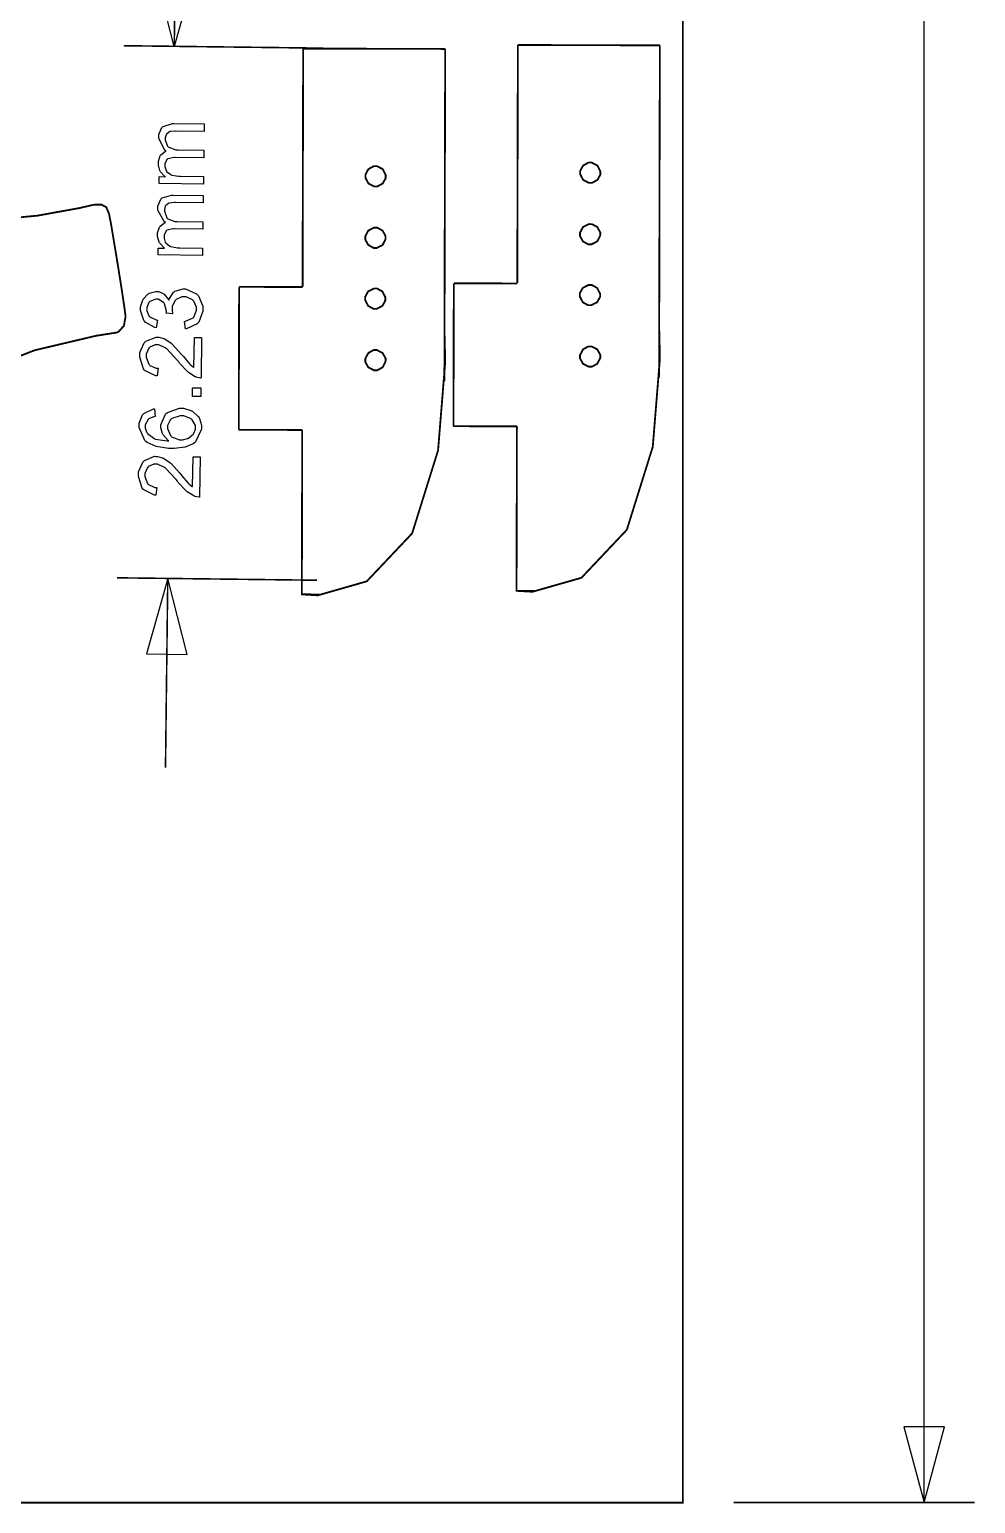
# Model space of a CAD drawing. Extents: x 1.04 to 7.6, y 1.38 to 10.43.
# Drawn here: x 5.767 to 7.603, y 1.804 to 4.665 of the extents above; entities that cross this region are included whole.
import ezdxf

# ---------------------------------------------------------------- set-up
doc = ezdxf.new("R2010")
doc.units = 0
doc.layers.get('0').update_dxf_attribs({"linetype": 'CONTINUOUS'})

msp = doc.modelspace()

# ---------------------------------------------------------------- linework, layer by layer
at = {"color": 250, "const_width": 0.00354}
msp.add_lwpolyline([(1.32633, 1.80599), (7.035, 1.80599), (7.035, 8.69575), (1.32633, 8.69575), (1.32633, 1.80599)], close=True, dxfattribs=at)
at = {"color": 142, "const_width": 0.003}
for points in [[(6.04796, 4.63183), (6.0524, 4.99924)], [(7.5031, 4.81543), (7.5031, 1.80599)], [(6.3374, 4.62831), (5.94954, 4.63303)], [(6.32487, 3.59581), (5.93696, 3.60053)], [(6.03093, 3.23193), (6.03538, 3.59933)], [(7.1334, 1.80599), (7.60151, 1.80599)]]:
    msp.add_lwpolyline(points, dxfattribs=at)
at = {"color": 142}
for points in [[(6.08908, 4.77832), (6.04796, 4.63183), (6.01036, 4.77929), (6.08908, 4.77832)], [(6.10444, 4.36464), (6.0185, 4.36572), (6.0185, 4.37896), (6.03065, 4.37875), (6.02968, 4.37944), (6.02132, 4.38851), (6.02067, 4.3896), (6.02007, 4.39074), (6.01719, 4.40132), (6.01719, 4.40479), (6.01719, 4.40869), (6.02067, 4.41943), (6.02132, 4.42042), (6.02197, 4.42144), (6.03119, 4.4285), (6.03239, 4.42888), (6.02994, 4.43067), (6.01779, 4.45301), (6.01785, 4.45578), (6.01785, 4.46067), (6.02382, 4.47424), (6.02501, 4.47532), (6.02621, 4.47646), (6.04449, 4.48188), (6.04693, 4.48182), (6.10596, 4.48118), (6.10574, 4.46664), (6.05171, 4.46729), (6.05024, 4.46733), (6.03976, 4.46625), (6.03911, 4.46599), (6.03847, 4.46582), (6.03304, 4.46158), (6.03261, 4.46099), (6.03222, 4.46035), (6.03043, 4.45415), (6.03043, 4.4521), (6.03039, 4.45063), (6.0351, 4.4381), (6.03608, 4.43712), (6.03711, 4.43614), (6.05078, 4.43083), (6.05539, 4.43083), (6.10531, 4.43018), (6.10508, 4.41564), (6.04932, 4.41629), (6.04769, 4.41635), (6.03543, 4.41363), (6.03456, 4.41303), (6.03375, 4.41243), (6.02979, 4.40414), (6.02979, 4.40132), (6.02979, 4.39849), (6.03207, 4.3909), (6.03261, 4.39003), (6.03315, 4.38917), (6.04113, 4.38286), (6.04215, 4.38243), (6.04318, 4.382), (6.05588, 4.37983), (6.06017, 4.37983), (6.10465, 4.37918), (6.10444, 4.36464)], [(6.10281, 4.22586), (6.01687, 4.22694), (6.01687, 4.24018), (6.02903, 4.23996), (6.02806, 4.24067), (6.01969, 4.24972), (6.01904, 4.25082), (6.01844, 4.25196), (6.01557, 4.26253), (6.01557, 4.266), (6.01557, 4.26992), (6.01904, 4.28065), (6.01969, 4.28163), (6.02035, 4.28267), (6.02957, 4.28971), (6.03076, 4.2901), (6.02832, 4.29189), (6.01617, 4.31424), (6.01622, 4.317), (6.01622, 4.32189), (6.02219, 4.33544), (6.02339, 4.33654), (6.02458, 4.33768), (6.04286, 4.3431), (6.04531, 4.34304), (6.10433, 4.34239), (6.10411, 4.32785), (6.05007, 4.3285), (6.04861, 4.32856), (6.03814, 4.32747), (6.03749, 4.32721), (6.03683, 4.32704), (6.03142, 4.32281), (6.03097, 4.32221), (6.0306, 4.32156), (6.02881, 4.31538), (6.02881, 4.31332), (6.02875, 4.31185), (6.03347, 4.29932), (6.03444, 4.29835), (6.03549, 4.29736), (6.04915, 4.29204), (6.05376, 4.29204), (6.10368, 4.29139), (6.10346, 4.27686), (6.04769, 4.27751), (6.04606, 4.27756), (6.03381, 4.27485), (6.03293, 4.27425), (6.03212, 4.27365), (6.02815, 4.26536), (6.02815, 4.26253), (6.02815, 4.25971), (6.03043, 4.25211), (6.03097, 4.25125), (6.03153, 4.25038), (6.0395, 4.24408), (6.04053, 4.24365), (6.04156, 4.24322), (6.05425, 4.24104), (6.05854, 4.24106), (6.10303, 4.2404), (6.10281, 4.22586)], [(6.0695, 4.0835), (6.06776, 4.09804), (6.06982, 4.09842), (6.0849, 4.10531), (6.08578, 4.10628), (6.08669, 4.10732), (6.09136, 4.11957), (6.09142, 4.12104), (6.09142, 4.12543), (6.08583, 4.13743), (6.08469, 4.13861), (6.0835, 4.13976), (6.07101, 4.14578), (6.06689, 4.14578), (6.06278, 4.14578), (6.05149, 4.1404), (6.0504, 4.13926), (6.04926, 4.13824), (6.04368, 4.12668), (6.04368, 4.12278), (6.04368, 4.12022), (6.04486, 4.11356), (6.04519, 4.11258), (6.03239, 4.11431), (6.03244, 4.11453), (6.03261, 4.11615), (6.03261, 4.11669), (6.03267, 4.11822), (6.02881, 4.13217), (6.02806, 4.1334), (6.02724, 4.13471), (6.01676, 4.141), (6.01329, 4.141), (6.01193, 4.14106), (6.00076, 4.13672), (5.99983, 4.13579), (5.99892, 4.13493), (5.99442, 4.12517), (5.99442, 4.1219), (5.99436, 4.1205), (5.99875, 4.10872), (5.99962, 4.10781), (6.00054, 4.10682), (6.01389, 4.10047), (6.01568, 4.10021), (6.01264, 4.08567), (6.01025, 4.08615), (5.9916, 4.09663), (5.99029, 4.09825), (5.98899, 4.09983), (5.98242, 4.11951), (5.98247, 4.1219), (5.98247, 4.12631), (5.98628, 4.13818), (5.98703, 4.13949), (5.98774, 4.1409), (5.99696, 4.15115), (5.9981, 4.15186), (5.9994, 4.15256), (6.01237, 4.15603), (6.01372, 4.15597), (6.01714, 4.15597), (6.02642, 4.1524), (6.0274, 4.15164), (6.02849, 4.15099), (6.03678, 4.14085), (6.03738, 4.13949), (6.03782, 4.14122), (6.04644, 4.15468), (6.04779, 4.15554), (6.04904, 4.15653), (6.06494, 4.16124), (6.06689, 4.16119), (6.0695, 4.16114), (6.09136, 4.15153), (6.09315, 4.14968), (6.09489, 4.14774), (6.10357, 4.12756), (6.10357, 4.12082), (6.10351, 4.11822), (6.09543, 4.09651), (6.09381, 4.09478), (6.09224, 4.09315), (6.072, 4.08371), (6.0695, 4.0835)], [(6.08708, 4.06706), (6.10097, 4.06685), (6.09988, 3.98828), (6.09901, 3.98822), (6.0905, 3.98986), (6.08968, 3.99024), (6.08843, 3.99078), (6.07557, 3.99903), (6.07428, 4.00022), (6.07297, 4.00131), (6.05832, 4.01719), (6.05669, 4.01932), (6.0541, 4.02251), (6.03342, 4.04465), (6.03196, 4.04579), (6.03039, 4.04693), (6.01833, 4.05274), (6.01438, 4.05274), (6.01074, 4.05274), (6.00082, 4.0479), (5.99983, 4.04688), (5.99875, 4.04585), (5.99354, 4.03446), (5.99354, 4.0306), (5.99349, 4.02886), (5.99858, 4.01492), (5.99962, 4.01389), (6.0006, 4.01281), (6.01269, 4.00717), (6.01676, 4.00717), (6.01503, 3.99219), (6.01232, 3.99251), (5.99132, 4.00244), (5.98986, 4.00412), (5.98844, 4.00581), (5.98133, 4.02843), (5.98139, 4.03125), (5.98139, 4.03792), (5.98958, 4.05637), (5.99115, 4.05794), (5.99278, 4.05963), (6.01253, 4.06776), (6.01481, 4.06771), (6.01828, 4.06771), (6.02761, 4.065), (6.02869, 4.06446), (6.02989, 4.06401), (6.04194, 4.05588), (6.04324, 4.05469), (6.04449, 4.05354), (6.06164, 4.03478), (6.06386, 4.03212), (6.0656, 4.02994), (6.07775, 4.01563), (6.0784, 4.01497), (6.0791, 4.01438), (6.08561, 4.00928), (6.08621, 4.0089), (6.08708, 4.06706)], [(6.09956, 3.95221), (6.08306, 3.95242), (6.08328, 3.96913), (6.09978, 3.96892), (6.09956, 3.95221)], [(6.00971, 3.92839), (6.01079, 3.91385), (6.00933, 3.91357), (5.99886, 3.90924), (5.99821, 3.90864), (5.99713, 3.90767), (5.99169, 3.89735), (5.99169, 3.89388), (5.99169, 3.89085), (5.99479, 3.8826), (5.99539, 3.88172), (5.99625, 3.88053), (6.00836, 3.87121), (6.00993, 3.87044), (6.0115, 3.86979), (6.03435, 3.86615), (6.03728, 3.8661), (6.03592, 3.86697), (6.02621, 3.87782), (6.02556, 3.87912), (6.0249, 3.88043), (6.02186, 3.8915), (6.02186, 3.89518), (6.02192, 3.89762), (6.03114, 3.91818), (6.03293, 3.91992), (6.03478, 3.92156), (6.05789, 3.92974), (6.06071, 3.92969), (6.06592, 3.92969), (6.07997, 3.92546), (6.08154, 3.92469), (6.08311, 3.92389), (6.09521, 3.91265), (6.09608, 3.91124), (6.09694, 3.90983), (6.10086, 3.8966), (6.10086, 3.89214), (6.10081, 3.88911), (6.08931, 3.86447), (6.08697, 3.86263), (6.08475, 3.86074), (6.06912, 3.85417), (6.04779, 3.85151), (6.04269, 3.85157), (6.03694, 3.85167), (6.01313, 3.85531), (5.99561, 3.8629), (5.993, 3.86501), (5.99078, 3.86692), (5.97971, 3.89204), (5.97976, 3.89518), (5.97976, 3.90088), (5.98654, 3.9165), (5.98779, 3.91797), (5.98921, 3.91943), (6.00743, 3.92811), (6.00971, 3.92839)], [(6.06006, 3.86806), (6.06369, 3.86806), (6.0734, 3.87061), (6.0746, 3.8711), (6.07579, 3.87158), (6.08447, 3.87901), (6.08501, 3.87999), (6.08567, 3.88092), (6.08892, 3.88921), (6.08892, 3.89193), (6.08892, 3.89594), (6.08296, 3.9069), (6.08176, 3.90799), (6.08051, 3.90907), (6.06629, 3.91471), (6.06158, 3.91471), (6.05951, 3.91476), (6.0434, 3.9095), (6.04226, 3.90842), (6.04096, 3.90744), (6.03489, 3.896), (6.03489, 3.89214), (6.03483, 3.89051), (6.04058, 3.87642), (6.04183, 3.87522), (6.04292, 3.87408), (6.05817, 3.86811), (6.06006, 3.86806)], [(6.08436, 3.83556), (6.09825, 3.83535), (6.09717, 3.75678), (6.09631, 3.75672), (6.08778, 3.75836), (6.08697, 3.75874), (6.08572, 3.75928), (6.07286, 3.76753), (6.07156, 3.76872), (6.07026, 3.76981), (6.05561, 3.78569), (6.05399, 3.78782), (6.05138, 3.79101), (6.03071, 3.81315), (6.02924, 3.81429), (6.02767, 3.81543), (6.01563, 3.82124), (6.01167, 3.82124), (6.00803, 3.82124), (5.9981, 3.8164), (5.99713, 3.81538), (5.99604, 3.81435), (5.99083, 3.80296), (5.99083, 3.7991), (5.99078, 3.79736), (5.99588, 3.78342), (5.9969, 3.78239), (5.99789, 3.78131), (6.00999, 3.77567), (6.01406, 3.77567), (6.01232, 3.76069), (6.0096, 3.76101), (5.98861, 3.77094), (5.98714, 3.77262), (5.98574, 3.77431), (5.97863, 3.79693), (5.97868, 3.79975), (5.97868, 3.80643), (5.98687, 3.82487), (5.98844, 3.82644), (5.99007, 3.82813), (6.00982, 3.83626), (6.0121, 3.83621), (6.01557, 3.83621), (6.0249, 3.8335), (6.02599, 3.83296), (6.02718, 3.83251), (6.03922, 3.82439), (6.04053, 3.82319), (6.04178, 3.82206), (6.05892, 3.80328), (6.06114, 3.80062), (6.06288, 3.79844), (6.07503, 3.78413), (6.07568, 3.78347), (6.07639, 3.78288), (6.0829, 3.77778), (6.0835, 3.7774), (6.08436, 3.83556)], [(6.07297, 3.45188), (6.03538, 3.59933), (5.99425, 3.45285), (6.07297, 3.45188)], [(7.46371, 1.95296), (7.5031, 1.80599), (7.54249, 1.95296), (7.46371, 1.95296)]]:
    msp.add_lwpolyline(points, close=True, dxfattribs=at)
at = {"color": 240, "const_width": 0.00354}
for points in [[(6.71371, 4.17258), (6.71371, 4.17258), (6.71371, 4.19243), (6.71386, 4.24474), (6.71403, 4.31874), (6.71425, 4.40349), (6.71446, 4.48828), (6.71463, 4.56222), (6.71479, 4.61458), (6.71485, 4.63439), (6.71485, 4.63439)], [(6.71457, 4.63439), (6.71457, 4.63439), (6.75765, 4.63433), (6.85249, 4.63406), (6.94732, 4.63385), (6.99046, 4.63374), (6.99046, 4.63374)], [(6.99046, 4.63374), (6.99046, 4.63374), (6.99035, 4.60607), (6.99018, 4.5331), (6.9899, 4.4299), (6.98964, 4.31158), (6.98936, 4.19331), (6.9891, 4.09011), (6.98893, 4.01714), (6.98888, 3.98942), (6.98888, 3.98942)], [(6.29704, 4.16564), (6.29704, 4.16564), (6.29704, 4.18549), (6.29719, 4.23779), (6.29736, 4.31179), (6.29758, 4.39654), (6.29779, 4.48133), (6.29796, 4.55528), (6.29812, 4.60764), (6.29818, 4.62744), (6.29818, 4.62744)], [(6.2979, 4.62744), (6.2979, 4.62744), (6.34099, 4.62739), (6.43582, 4.62711), (6.53065, 4.6269), (6.57379, 4.62679), (6.57379, 4.62679)], [(6.57379, 4.62679), (6.57379, 4.62679), (6.57368, 4.59912), (6.57351, 4.52615), (6.57324, 4.42296), (6.57297, 4.30464), (6.57269, 4.18636), (6.57243, 4.08317), (6.57226, 4.01019), (6.57221, 3.98247), (6.57221, 3.98247)], [(5.89057, 4.32417), (5.86367, 4.31793), (5.78207, 4.30322), (5.69081, 4.29465), (5.61675, 4.29856), (5.55985, 4.31494), (5.52013, 4.34369), (5.49767, 4.38493), (5.49235, 4.43864), (5.49968, 4.48867), (5.50424, 4.50472)], [(5.89057, 4.32417), (5.89458, 4.3246), (5.90685, 4.32454), (5.91613, 4.31961), (5.92144, 4.30658), (5.92492, 4.28874), (5.92594, 4.28271), (5.92751, 4.27339), (5.93224, 4.24533), (5.93967, 4.19993), (5.94706, 4.15306), (5.95167, 4.12169), (5.95307, 4.11122)], [(6.17318, 3.88775), (6.17318, 3.88775), (6.17329, 3.9311), (6.1735, 4.02642), (6.17372, 4.12181), (6.17389, 4.1651), (6.17389, 4.1651)], [(6.17389, 4.1651), (6.17389, 4.1651), (6.19308, 4.1651), (6.23546, 4.16493), (6.27778, 4.16482), (6.29704, 4.16476), (6.29704, 4.16476)], [(6.58985, 3.89464), (6.58985, 3.89464), (6.58996, 3.93799), (6.59017, 4.03336), (6.59039, 4.12875), (6.59056, 4.17204), (6.59056, 4.17204)], [(6.59056, 4.17204), (6.59056, 4.17204), (6.60975, 4.17204), (6.65213, 4.17188), (6.69444, 4.17176), (6.71371, 4.17171), (6.71371, 4.17171)], [(5.93674, 4.0765), (5.93983, 4.0779), (5.95014, 4.08942), (5.95344, 4.10688), (5.95307, 4.11122)], [(5.93674, 4.0765), (5.89649, 4.07026), (5.77724, 4.0421), (5.65338, 3.99408), (5.56521, 3.93257), (5.51269, 3.85742), (5.49582, 3.76878), (5.51454, 3.6665), (5.56896, 3.55067), (5.6346, 3.45215), (5.65907, 3.42128)], [(6.57243, 4.07644), (6.57383, 4.01942), (6.55994, 3.84771), (6.50965, 3.68679), (6.42156, 3.59369), (6.32656, 3.56651), (6.29557, 3.56836)], [(6.9891, 4.08339), (6.9905, 4.02636), (6.97661, 3.85465), (6.92632, 3.69374), (6.83822, 3.60058), (6.74322, 3.57346), (6.71224, 3.57525)], [(6.713, 3.89437), (6.713, 3.89437), (6.69374, 3.89442), (6.65142, 3.89453), (6.60906, 3.89464), (6.58985, 3.89464), (6.58985, 3.89464)], [(6.74631, 3.57519), (6.74631, 3.57519), (6.72928, 3.57525), (6.71224, 3.57525), (6.71224, 3.57525), (6.71224, 3.57525), (6.71224, 3.58897), (6.71235, 3.62511), (6.71246, 3.67622), (6.71262, 3.73481), (6.71272, 3.7934), (6.71283, 3.84451), (6.71294, 3.88064), (6.713, 3.89432), (6.713, 3.89432)], [(6.29633, 3.88743), (6.29633, 3.88743), (6.27707, 3.88747), (6.23475, 3.88758), (6.19239, 3.88775), (6.17318, 3.88775), (6.17318, 3.88775)], [(6.32964, 3.56825), (6.32964, 3.56825), (6.31261, 3.56831), (6.29557, 3.56836), (6.29557, 3.56836), (6.29557, 3.56836), (6.29557, 3.58208), (6.29568, 3.61822), (6.29579, 3.66932), (6.29596, 3.72786), (6.29606, 3.78646), (6.29617, 3.83757), (6.29628, 3.87369), (6.29633, 3.88737), (6.29633, 3.88737)]]:
    msp.add_lwpolyline(points, dxfattribs=at)
for points in [[(6.875, 4.3865), (6.875, 4.38303), (6.86919, 4.37261), (6.85872, 4.36686), (6.85525, 4.36686), (6.85254, 4.36692), (6.84136, 4.37272), (6.83561, 4.3839), (6.83567, 4.38661), (6.83567, 4.39008), (6.84142, 4.4005), (6.85183, 4.40625), (6.85536, 4.40625), (6.85807, 4.40625), (6.86925, 4.40044), (6.875, 4.38921), (6.875, 4.3865)], [(6.45833, 4.37956), (6.45833, 4.37608), (6.45253, 4.36567), (6.44206, 4.35992), (6.43858, 4.35992), (6.43587, 4.35997), (6.42469, 4.36578), (6.41894, 4.37696), (6.419, 4.37967), (6.419, 4.38314), (6.42475, 4.39356), (6.43517, 4.39931), (6.43869, 4.39931), (6.4414, 4.39931), (6.45258, 4.3935), (6.45833, 4.38226), (6.45833, 4.37956)], [(6.45806, 4.26025), (6.45801, 4.25754), (6.45221, 4.24636), (6.44103, 4.24061), (6.43832, 4.24061), (6.43485, 4.24061), (6.42443, 4.24642), (6.41868, 4.25683), (6.41868, 4.26031), (6.41868, 4.26307), (6.42449, 4.27425), (6.43571, 4.28), (6.43842, 4.27994), (6.44189, 4.27994), (6.45231, 4.27419), (6.45806, 4.26378), (6.45806, 4.26025)], [(6.87472, 4.26719), (6.87468, 4.26449), (6.86887, 4.25331), (6.85769, 4.24756), (6.85499, 4.24756), (6.85151, 4.24756), (6.8411, 4.25336), (6.83535, 4.26378), (6.83535, 4.26725), (6.83535, 4.27001), (6.84115, 4.28119), (6.85238, 4.28694), (6.85508, 4.28689), (6.85856, 4.28689), (6.86897, 4.28114), (6.87472, 4.27072), (6.87472, 4.26719)], [(6.45774, 4.14214), (6.45774, 4.13867), (6.45193, 4.12825), (6.44075, 4.1225), (6.43804, 4.1225), (6.43451, 4.1225), (6.4241, 4.12831), (6.41835, 4.13954), (6.4184, 4.14225), (6.4184, 4.14572), (6.42415, 4.15614), (6.43539, 4.16189), (6.4381, 4.16183), (6.44157, 4.16183), (6.45199, 4.15608), (6.45774, 4.14486), (6.45774, 4.14214)], [(6.8744, 4.14908), (6.8744, 4.14561), (6.8686, 4.13519), (6.85742, 4.12944), (6.85471, 4.12944), (6.85118, 4.12944), (6.84076, 4.13525), (6.83501, 4.14643), (6.83507, 4.14914), (6.83507, 4.15267), (6.84082, 4.16308), (6.85206, 4.16883), (6.85476, 4.16878), (6.85824, 4.16878), (6.86865, 4.16303), (6.8744, 4.15181), (6.8744, 4.14908)], [(6.45811, 4.02279), (6.45806, 4.02007), (6.45226, 4.0089), (6.44185, 4.00315), (6.43837, 4.00315), (6.43565, 4.00319), (6.42449, 4.009), (6.41872, 4.01942), (6.41872, 4.02289), (6.41872, 4.02561), (6.42453, 4.03678), (6.43494, 4.04254), (6.43847, 4.04254), (6.44119, 4.04254), (6.45236, 4.03674), (6.45811, 4.02632), (6.45811, 4.02279)], [(6.87478, 4.02974), (6.87472, 4.02701), (6.86893, 4.01585), (6.85851, 4.0101), (6.85504, 4.0101), (6.85232, 4.01014), (6.84115, 4.01594), (6.83539, 4.02636), (6.83539, 4.02983), (6.83539, 4.03256), (6.84119, 4.04372), (6.85161, 4.04949), (6.85514, 4.04949), (6.85786, 4.04949), (6.86903, 4.04368), (6.87478, 4.03326), (6.87478, 4.02974)]]:
    msp.add_lwpolyline(points, close=True, dxfattribs=at)

doc.saveas('drawing.dxf')
